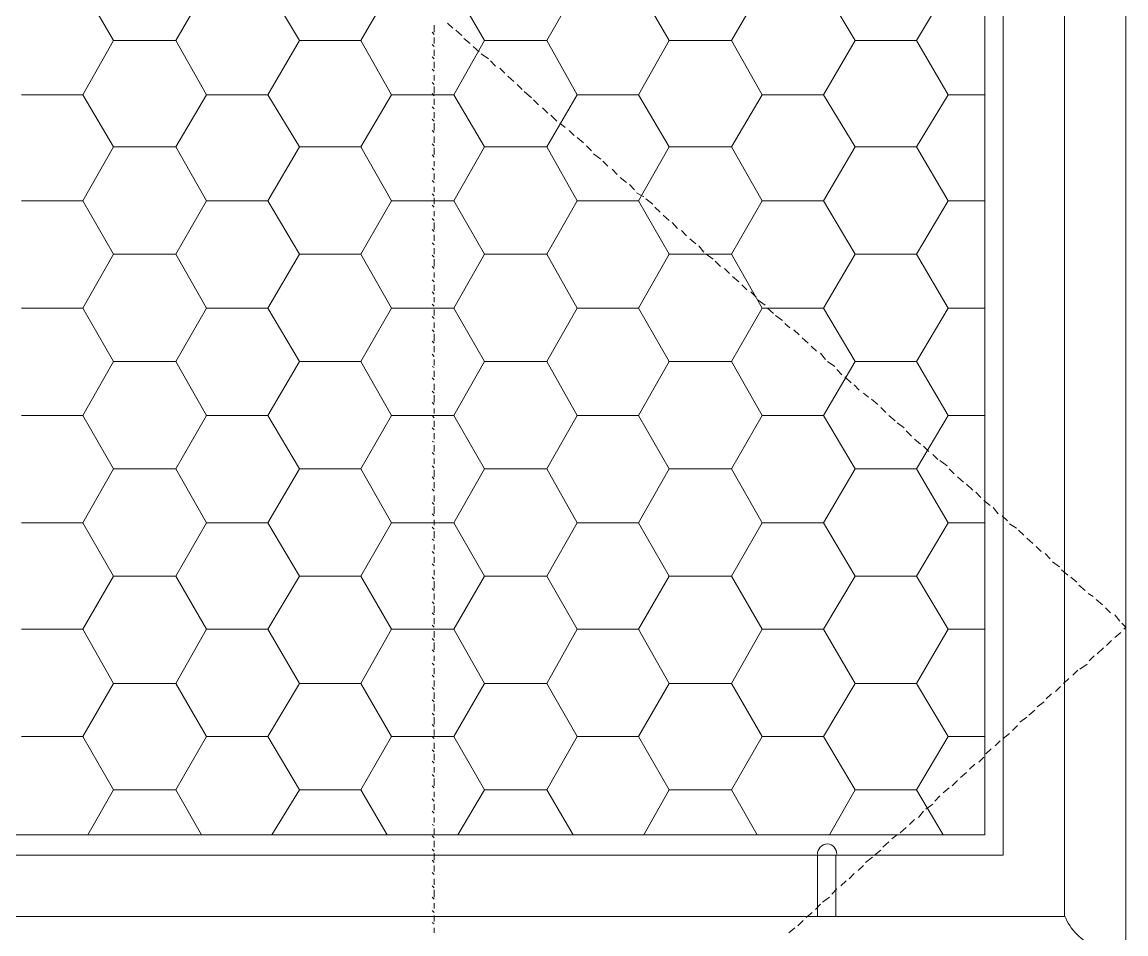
# Model space of a CAD drawing. Header units: millimetres. Extents: x 2928 to 3112, y 1220 to 1280.
# Drawn here: x 3053.566 to 3055.353, y 1265.176 to 1266.651 of the extents above; entities that cross this region are included whole.
import ezdxf

# ---------------------------------------------------------------- set-up
doc = ezdxf.new("R2010")
doc.units = ezdxf.units.MM

msp = doc.modelspace()

# ---------------------------------------------------------------- linework, layer by layer
at = {"color": 7, "linetype": 'Continuous', "lineweight": 5, "true_color": 0x000007}
for points in [[(3055.35302, 1263.34156), (3055.35302, 1268.00581), (3055.35302, 1268.00581)], [(3055.25378, 1265.20395), (3055.25378, 1267.90492), (3055.25378, 1267.90492)], [(3054.25477, 1266.64954), (3054.26304, 1266.64127), (3054.26304, 1266.64127)], [(3054.268, 1266.63796), (3054.27793, 1266.62969), (3054.27793, 1266.62969)], [(3054.28123, 1266.62473), (3054.29116, 1266.61646), (3054.29116, 1266.61646)], [(3054.29612, 1266.6115), (3054.30604, 1266.60323), (3054.30604, 1266.60323)], [(3054.30935, 1266.59992), (3054.32093, 1266.59165), (3054.32093, 1266.59165)], [(3054.32424, 1266.58834), (3054.33251, 1266.58007), (3054.33251, 1266.58007)], [(3054.33912, 1266.57676), (3054.34739, 1266.56849), (3054.34739, 1266.56849)], [(3054.35236, 1266.56353), (3054.36228, 1266.55526), (3054.36228, 1266.55526)], [(3054.36724, 1266.5503), (3054.37551, 1266.54203), (3054.37551, 1266.54203)], [(3054.37882, 1266.53872), (3054.3904, 1266.5288), (3054.3904, 1266.5288)], [(3054.39371, 1266.52549), (3054.40198, 1266.51722), (3054.40198, 1266.51722)], [(3054.40859, 1266.51226), (3054.41686, 1266.50399), (3054.41686, 1266.50399)], [(3054.42182, 1266.50068), (3054.43175, 1266.49076), (3054.43175, 1266.49076)], [(3054.43671, 1266.48745), (3054.44498, 1266.48083), (3054.44498, 1266.48083)], [(3054.4516, 1266.47587), (3054.45986, 1266.4676), (3054.45986, 1266.4676)], [(3054.46483, 1266.46429), (3054.47475, 1266.45602), (3054.47475, 1266.45602)], [(3054.47971, 1266.45106), (3054.48798, 1266.44279), (3054.48798, 1266.44279)], [(3054.49129, 1266.43783), (3054.50287, 1266.42956), (3054.50287, 1266.42956)], [(3054.50618, 1266.42625), (3054.51445, 1266.41798), (3054.51445, 1266.41798)], [(3054.52106, 1266.41302), (3054.52933, 1266.40475), (3054.52933, 1266.40475)], [(3054.53429, 1266.39979), (3054.54422, 1266.39152), (3054.54422, 1266.39152)], [(3054.54918, 1266.38821), (3054.55745, 1266.37994), (3054.55745, 1266.37994)], [(3054.56076, 1266.37498), (3054.57234, 1266.36836), (3054.57234, 1266.36836)], [(3054.57564, 1266.36505), (3054.58722, 1266.35678), (3054.58722, 1266.35678)], [(3054.59053, 1266.35182), (3054.5988, 1266.34355), (3054.5988, 1266.34355)], [(3054.60376, 1266.33859), (3054.61369, 1266.33032), (3054.61369, 1266.33032)], [(3054.61865, 1266.32701), (3054.62692, 1266.31709), (3054.62692, 1266.31709)], [(3054.63353, 1266.31378), (3054.6418, 1266.30551), (3054.6418, 1266.30551)], [(3054.64677, 1266.30055), (3054.65669, 1266.29228), (3054.65669, 1266.29228)], [(3054.66165, 1266.28897), (3054.66992, 1266.27905), (3054.66992, 1266.27905)], [(3054.67323, 1266.27574), (3054.68481, 1266.26747), (3054.68481, 1266.26747)], [(3054.68812, 1266.26416), (3054.69639, 1266.25589), (3054.69639, 1266.25589)], [(3054.703, 1266.25258), (3054.71127, 1266.24431), (3054.71127, 1266.24431)], [(3054.71623, 1266.23935), (3054.72616, 1266.23108), (3054.72616, 1266.23108)], [(3054.73112, 1266.22612), (3054.73939, 1266.21785), (3054.73939, 1266.21785)], [(3054.746, 1266.21454), (3054.75427, 1266.20627), (3054.75427, 1266.20627)], [(3054.75758, 1266.20131), (3054.76916, 1266.19304), (3054.76916, 1266.19304)], [(3054.77247, 1266.18808), (3054.78239, 1266.17981), (3054.78239, 1266.17981)], [(3054.7857, 1266.1765), (3054.79728, 1266.16823), (3054.79728, 1266.16823)], [(3054.80059, 1266.16327), (3054.80886, 1266.15665), (3054.80886, 1266.15665)], [(3054.81547, 1266.15334), (3054.82374, 1266.14507), (3054.82374, 1266.14507)], [(3054.8287, 1266.14011), (3054.83863, 1266.13184), (3054.83863, 1266.13184)], [(3054.84359, 1266.12688), (3054.85186, 1266.11861), (3054.85186, 1266.11861)], [(3054.85848, 1266.1153), (3054.86675, 1266.10538), (3054.86675, 1266.10538)], [(3054.87005, 1266.10207), (3054.88163, 1266.0938), (3054.88163, 1266.0938)], [(3054.88494, 1266.08884), (3054.89321, 1266.08057), (3054.89321, 1266.08057)], [(3054.89817, 1266.07726), (3054.9081, 1266.06734), (3054.9081, 1266.06734)], [(3054.91306, 1266.06403), (3054.92133, 1266.05576), (3054.92133, 1266.05576)], [(3054.92794, 1266.0508), (3054.93621, 1266.04418), (3054.93621, 1266.04418)], [(3054.94118, 1266.04087), (3054.9511, 1266.0326), (3054.9511, 1266.0326)], [(3054.95606, 1266.02764), (3054.96433, 1266.01937), (3054.96433, 1266.01937)], [(3054.96929, 1266.01441), (3054.97922, 1266.00614), (3054.97922, 1266.00614)], [(3054.98253, 1266.00283), (3054.9941, 1265.99456), (3054.9941, 1265.99456)], [(3054.99741, 1265.9896), (3055.00568, 1265.98133), (3055.00568, 1265.98133)], [(3055.01064, 1265.97637), (3055.02057, 1265.9681), (3055.02057, 1265.9681)], [(3055.02553, 1265.96479), (3055.0338, 1265.95652), (3055.0338, 1265.95652)], [(3055.04041, 1265.95156), (3055.04868, 1265.94329), (3055.04868, 1265.94329)], [(3055.05199, 1265.94163), (3055.06357, 1265.93336), (3055.06357, 1265.93336)], [(3055.06688, 1265.9284), (3055.07515, 1265.92013), (3055.07515, 1265.92013)], [(3055.08011, 1265.91517), (3055.09003, 1265.9069), (3055.09003, 1265.9069)], [(3055.095, 1265.90359), (3055.10492, 1265.89367), (3055.10492, 1265.89367)], [(3055.10988, 1265.89036), (3055.11815, 1265.88209), (3055.11815, 1265.88209)], [(3055.12311, 1265.87713), (3055.13304, 1265.86886), (3055.13304, 1265.86886)], [(3055.138, 1265.86555), (3055.14627, 1265.85563), (3055.14627, 1265.85563)], [(3055.15289, 1265.85232), (3055.16116, 1265.84405), (3055.16116, 1265.84405)], [(3055.16446, 1265.83909), (3055.17604, 1265.83247), (3055.17604, 1265.83247)], [(3055.17935, 1265.82916), (3055.18762, 1265.82089), (3055.18762, 1265.82089)], [(3055.19258, 1265.81593), (3055.20251, 1265.80766), (3055.20251, 1265.80766)], [(3055.20747, 1265.8027), (3055.21574, 1265.79443), (3055.21574, 1265.79443)], [(3055.22235, 1265.79112), (3055.23062, 1265.78285), (3055.23062, 1265.78285)], [(3055.23393, 1265.77789), (3055.24551, 1265.76962), (3055.24551, 1265.76962)], [(3055.24882, 1265.76466), (3055.25874, 1265.75639), (3055.25874, 1265.75639)], [(3055.2637, 1265.75308), (3055.27363, 1265.74481), (3055.27363, 1265.74481)], [(3055.27694, 1265.73985), (3055.28686, 1265.73158), (3055.28686, 1265.73158)], [(3055.29182, 1265.72661), (3055.30009, 1265.72165), (3055.30009, 1265.72165)], [(3055.30505, 1265.71669), (3055.31498, 1265.70842), (3055.31498, 1265.70842)], [(3055.31994, 1265.70346), (3055.32821, 1265.69519), (3055.32821, 1265.69519)], [(3055.33482, 1265.69188), (3055.34309, 1265.68196), (3055.34309, 1265.68196)], [(3055.3464, 1265.67865), (3055.35302, 1265.67203), (3055.34971, 1265.66872)], [(3055.32986, 1265.65053), (3055.32159, 1265.64226), (3055.32159, 1265.64226)], [(3055.34475, 1265.66376), (3055.33482, 1265.65549), (3055.33482, 1265.65549)], [(3055.31663, 1265.63895), (3055.30671, 1265.62903), (3055.30671, 1265.62903)], [(3055.30175, 1265.62572), (3055.29348, 1265.61745), (3055.29348, 1265.61745)], [(3055.27528, 1265.60257), (3055.26701, 1265.5943), (3055.26701, 1265.5943)], [(3055.29017, 1265.61249), (3055.27859, 1265.60422), (3055.27859, 1265.60422)], [(3055.2604, 1265.58933), (3055.25213, 1265.58106), (3055.25213, 1265.58106)], [(3055.23228, 1265.56452), (3055.22401, 1265.55625), (3055.22401, 1265.55625)], [(3055.24716, 1265.5761), (3055.23889, 1265.56783), (3055.23889, 1265.56783)], [(3055.2207, 1265.55129), (3055.20912, 1265.54302), (3055.20912, 1265.54302)], [(3055.19258, 1265.52648), (3055.181, 1265.51821), (3055.181, 1265.51821)], [(3055.20581, 1265.53806), (3055.19589, 1265.52979), (3055.19589, 1265.52979)], [(3055.1777, 1265.51325), (3055.16943, 1265.50498), (3055.16943, 1265.50498)], [(3055.14958, 1265.48844), (3055.14131, 1265.48017), (3055.14131, 1265.48017)], [(3055.16446, 1265.50002), (3055.15454, 1265.49175), (3055.15454, 1265.49175)], [(3055.13469, 1265.47521), (3055.12642, 1265.46694), (3055.12642, 1265.46694)], [(3055.12311, 1265.46198), (3055.11484, 1265.45371), (3055.11484, 1265.45371)], [(3055.095, 1265.43717), (3055.08507, 1265.4289), (3055.08507, 1265.4289)], [(3055.10823, 1265.4504), (3055.09996, 1265.44213), (3055.09996, 1265.44213)], [(3055.08011, 1265.42393), (3055.07184, 1265.41566), (3055.07184, 1265.41566)], [(3055.05199, 1265.39912), (3055.04372, 1265.39085), (3055.04372, 1265.39085)], [(3055.06688, 1265.41236), (3055.05695, 1265.40409), (3055.05695, 1265.40409)], [(3055.04041, 1265.38589), (3055.02884, 1265.37762), (3055.02884, 1265.37762)], [(3055.02553, 1265.37431), (3055.01726, 1265.36439), (3055.01726, 1265.36439)], [(3054.99741, 1265.34785), (3054.98749, 1265.33958), (3054.98749, 1265.33958)], [(3055.01064, 1265.36108), (3055.00237, 1265.35281), (3055.00237, 1265.35281)], [(3054.98253, 1265.33627), (3054.97426, 1265.32966), (3054.97426, 1265.32966)], [(3054.95606, 1265.31146), (3054.94614, 1265.30319), (3054.94614, 1265.30319)], [(3054.96929, 1265.3247), (3054.95937, 1265.31643), (3054.95937, 1265.31643)], [(3054.85351, 1265.30319), (3054.85351, 1265.20395), (3054.88329, 1265.20395)], [(3054.88329, 1265.20395), (3054.88329, 1265.30319), (3054.88329, 1265.30319)], [(3054.94283, 1265.29989), (3054.93125, 1265.29162), (3054.93125, 1265.29162)], [(3054.91306, 1265.27342), (3054.90479, 1265.26515), (3054.90479, 1265.26515)], [(3054.92794, 1265.28665), (3054.91967, 1265.27838), (3054.91967, 1265.27838)], [(3054.89983, 1265.26184), (3054.89156, 1265.25357), (3054.89156, 1265.25357)], [(3054.88494, 1265.24861), (3054.87667, 1265.24034), (3054.87667, 1265.24034)], [(3054.85848, 1265.2238), (3054.85021, 1265.21553), (3054.85021, 1265.21553)], [(3054.87336, 1265.23538), (3054.86178, 1265.22711), (3054.86178, 1265.22711)], [(3052.72318, 1265.20395), (3055.25378, 1265.20395), (3055.25378, 1265.20395)], [(3054.84524, 1265.21057), (3054.83532, 1265.2023), (3054.83532, 1265.2023)], [(3054.81713, 1265.18576), (3054.8072, 1265.17749), (3054.8072, 1265.17749)], [(3054.83036, 1265.19734), (3054.82209, 1265.18907), (3054.82209, 1265.18907)]]:
    msp.add_lwpolyline(points, dxfattribs=at)
for points in [[(3052.82407, 1267.80568), (3055.15454, 1267.80568), (3055.15454, 1265.30319), (3052.82407, 1265.30319)], [(3055.12477, 1265.33627), (3052.85219, 1265.33627), (3052.85219, 1267.77425), (3055.12477, 1267.77425)]]:
    msp.add_lwpolyline(points, close=True, dxfattribs=at)
at = {"color": 9, "linetype": 'Continuous', "lineweight": 13, "true_color": 0xbababa}
for points in [[(3053.71392, 1266.62142), (3053.6643, 1266.70743), (3053.6643, 1266.70743)], [(3053.81481, 1266.62142), (3053.86443, 1266.70743), (3053.86443, 1266.70743)], [(3054.01494, 1266.62142), (3053.96367, 1266.70743), (3053.96367, 1266.70743)], [(3054.11418, 1266.62142), (3054.1638, 1266.70743), (3054.1638, 1266.70743)], [(3054.31431, 1266.62142), (3054.26469, 1266.70743), (3054.26469, 1266.70743)], [(3054.41521, 1266.62142), (3054.46483, 1266.70743), (3054.46483, 1266.70743)], [(3054.61369, 1266.62142), (3054.56407, 1266.70743), (3054.56407, 1266.70743)], [(3054.71458, 1266.62142), (3054.7642, 1266.70743), (3054.7642, 1266.70743)], [(3054.91471, 1266.62142), (3054.86344, 1266.70743), (3054.86344, 1266.70743)], [(3055.01395, 1266.62142), (3055.06522, 1266.70743), (3055.06522, 1266.70743)], [(3053.6643, 1266.53376), (3053.71392, 1266.62142), (3053.71392, 1266.62142)], [(3053.71392, 1266.62142), (3053.81481, 1266.62142), (3053.81481, 1266.62142)], [(3053.86443, 1266.53376), (3053.81481, 1266.62142), (3053.81481, 1266.62142)], [(3053.96367, 1266.53376), (3054.01494, 1266.62142), (3054.01494, 1266.62142)], [(3054.01494, 1266.62142), (3054.11418, 1266.62142), (3054.11418, 1266.62142)], [(3054.1638, 1266.53376), (3054.11418, 1266.62142), (3054.11418, 1266.62142)], [(3054.26469, 1266.53376), (3054.31431, 1266.62142), (3054.31431, 1266.62142)], [(3054.31431, 1266.62142), (3054.41521, 1266.62142), (3054.41521, 1266.62142)], [(3054.46483, 1266.53376), (3054.41521, 1266.62142), (3054.41521, 1266.62142)], [(3054.56407, 1266.53376), (3054.61369, 1266.62142), (3054.61369, 1266.62142)], [(3054.61369, 1266.62142), (3054.71458, 1266.62142), (3054.71458, 1266.62142)], [(3054.7642, 1266.53376), (3054.71458, 1266.62142), (3054.71458, 1266.62142)], [(3054.86344, 1266.53376), (3054.91471, 1266.62142), (3054.91471, 1266.62142)], [(3054.91471, 1266.62142), (3055.01395, 1266.62142), (3055.01395, 1266.62142)], [(3055.06522, 1266.53376), (3055.01395, 1266.62142), (3055.01395, 1266.62142)], [(3053.56506, 1266.53376), (3053.6643, 1266.53376), (3053.6643, 1266.53376)], [(3053.71392, 1266.44941), (3053.6643, 1266.53376), (3053.6643, 1266.53376)], [(3053.81481, 1266.44941), (3053.86443, 1266.53376), (3053.86443, 1266.53376)], [(3053.86443, 1266.53376), (3053.96367, 1266.53376), (3053.96367, 1266.53376)], [(3054.01494, 1266.44941), (3053.96367, 1266.53376), (3053.96367, 1266.53376)], [(3054.11418, 1266.44941), (3054.1638, 1266.53376), (3054.1638, 1266.53376)], [(3054.1638, 1266.53376), (3054.26469, 1266.53376), (3054.26469, 1266.53376)], [(3054.31431, 1266.44941), (3054.26469, 1266.53376), (3054.26469, 1266.53376)], [(3054.41521, 1266.44941), (3054.46483, 1266.53376), (3054.46483, 1266.53376)], [(3054.46483, 1266.53376), (3054.56407, 1266.53376), (3054.56407, 1266.53376)], [(3054.61369, 1266.44941), (3054.56407, 1266.53376), (3054.56407, 1266.53376)], [(3054.71458, 1266.44941), (3054.7642, 1266.53376), (3054.7642, 1266.53376)], [(3054.7642, 1266.53376), (3054.86344, 1266.53376), (3054.86344, 1266.53376)], [(3054.91471, 1266.44941), (3054.86344, 1266.53376), (3054.86344, 1266.53376)], [(3055.01395, 1266.44941), (3055.06522, 1266.53376), (3055.06522, 1266.53376)], [(3055.06522, 1266.53376), (3055.12477, 1266.53376), (3055.12477, 1266.53376)], [(3053.6643, 1266.36175), (3053.71392, 1266.44941), (3053.71392, 1266.44941)], [(3053.71392, 1266.44941), (3053.81481, 1266.44941), (3053.81481, 1266.44941)], [(3053.86443, 1266.36175), (3053.81481, 1266.44941), (3053.81481, 1266.44941)], [(3053.96367, 1266.36175), (3054.01494, 1266.44941), (3054.01494, 1266.44941)], [(3054.01494, 1266.44941), (3054.11418, 1266.44941), (3054.11418, 1266.44941)], [(3054.1638, 1266.36175), (3054.11418, 1266.44941), (3054.11418, 1266.44941)], [(3054.26469, 1266.36175), (3054.31431, 1266.44941), (3054.31431, 1266.44941)], [(3054.31431, 1266.44941), (3054.41521, 1266.44941), (3054.41521, 1266.44941)], [(3054.46483, 1266.36175), (3054.41521, 1266.44941), (3054.41521, 1266.44941)], [(3054.56407, 1266.36175), (3054.61369, 1266.44941), (3054.61369, 1266.44941)], [(3054.61369, 1266.44941), (3054.71458, 1266.44941), (3054.71458, 1266.44941)], [(3054.7642, 1266.36175), (3054.71458, 1266.44941), (3054.71458, 1266.44941)], [(3054.86344, 1266.36175), (3054.91471, 1266.44941), (3054.91471, 1266.44941)], [(3054.91471, 1266.44941), (3055.01395, 1266.44941), (3055.01395, 1266.44941)], [(3055.06522, 1266.36175), (3055.01395, 1266.44941), (3055.01395, 1266.44941)], [(3053.56506, 1266.36175), (3053.6643, 1266.36175), (3053.6643, 1266.36175)], [(3053.71392, 1266.27574), (3053.6643, 1266.36175), (3053.6643, 1266.36175)], [(3053.81481, 1266.27574), (3053.86443, 1266.36175), (3053.86443, 1266.36175)], [(3053.86443, 1266.36175), (3053.96367, 1266.36175), (3053.96367, 1266.36175)], [(3054.01494, 1266.27574), (3053.96367, 1266.36175), (3053.96367, 1266.36175)], [(3054.11418, 1266.27574), (3054.1638, 1266.36175), (3054.1638, 1266.36175)], [(3054.1638, 1266.36175), (3054.26469, 1266.36175), (3054.26469, 1266.36175)], [(3054.31431, 1266.27574), (3054.26469, 1266.36175), (3054.26469, 1266.36175)], [(3054.41521, 1266.27574), (3054.46483, 1266.36175), (3054.46483, 1266.36175)], [(3054.46483, 1266.36175), (3054.56407, 1266.36175), (3054.56407, 1266.36175)], [(3054.61369, 1266.27574), (3054.56407, 1266.36175), (3054.56407, 1266.36175)], [(3054.71458, 1266.27574), (3054.7642, 1266.36175), (3054.7642, 1266.36175)], [(3054.7642, 1266.36175), (3054.86344, 1266.36175), (3054.86344, 1266.36175)], [(3054.91471, 1266.27574), (3054.86344, 1266.36175), (3054.86344, 1266.36175)], [(3055.01395, 1266.27574), (3055.06522, 1266.36175), (3055.06522, 1266.36175)], [(3055.06522, 1266.36175), (3055.12477, 1266.36175), (3055.12477, 1266.36175)], [(3053.6643, 1266.18808), (3053.71392, 1266.27574), (3053.71392, 1266.27574)], [(3053.71392, 1266.27574), (3053.81481, 1266.27574), (3053.81481, 1266.27574)], [(3053.86443, 1266.18808), (3053.81481, 1266.27574), (3053.81481, 1266.27574)], [(3053.96367, 1266.18808), (3054.01494, 1266.27574), (3054.01494, 1266.27574)], [(3054.01494, 1266.27574), (3054.11418, 1266.27574), (3054.11418, 1266.27574)], [(3054.1638, 1266.18808), (3054.11418, 1266.27574), (3054.11418, 1266.27574)], [(3054.26469, 1266.18808), (3054.31431, 1266.27574), (3054.31431, 1266.27574)], [(3054.31431, 1266.27574), (3054.41521, 1266.27574), (3054.41521, 1266.27574)], [(3054.46483, 1266.18808), (3054.41521, 1266.27574), (3054.41521, 1266.27574)], [(3054.56407, 1266.18808), (3054.61369, 1266.27574), (3054.61369, 1266.27574)], [(3054.61369, 1266.27574), (3054.71458, 1266.27574), (3054.71458, 1266.27574)], [(3054.7642, 1266.18808), (3054.71458, 1266.27574), (3054.71458, 1266.27574)], [(3054.86344, 1266.18808), (3054.91471, 1266.27574), (3054.91471, 1266.27574)], [(3054.91471, 1266.27574), (3055.01395, 1266.27574), (3055.01395, 1266.27574)], [(3055.06522, 1266.18808), (3055.01395, 1266.27574), (3055.01395, 1266.27574)], [(3053.56506, 1266.18808), (3053.6643, 1266.18808), (3053.6643, 1266.18808)], [(3053.71392, 1266.10207), (3053.6643, 1266.18808), (3053.6643, 1266.18808)], [(3053.81481, 1266.10207), (3053.86443, 1266.18808), (3053.86443, 1266.18808)], [(3053.86443, 1266.18808), (3053.96367, 1266.18808), (3053.96367, 1266.18808)], [(3054.01494, 1266.10207), (3053.96367, 1266.18808), (3053.96367, 1266.18808)], [(3054.11418, 1266.10207), (3054.1638, 1266.18808), (3054.1638, 1266.18808)], [(3054.1638, 1266.18808), (3054.26469, 1266.18808), (3054.26469, 1266.18808)], [(3054.31431, 1266.10207), (3054.26469, 1266.18808), (3054.26469, 1266.18808)], [(3054.41521, 1266.10207), (3054.46483, 1266.18808), (3054.46483, 1266.18808)], [(3054.46483, 1266.18808), (3054.56407, 1266.18808), (3054.56407, 1266.18808)], [(3054.61369, 1266.10207), (3054.56407, 1266.18808), (3054.56407, 1266.18808)], [(3054.71458, 1266.10207), (3054.7642, 1266.18808), (3054.7642, 1266.18808)], [(3054.7642, 1266.18808), (3054.86344, 1266.18808), (3054.86344, 1266.18808)], [(3054.91471, 1266.10207), (3054.86344, 1266.18808), (3054.86344, 1266.18808)], [(3055.01395, 1266.10207), (3055.06522, 1266.18808), (3055.06522, 1266.18808)], [(3055.06522, 1266.18808), (3055.12477, 1266.18808), (3055.12477, 1266.18808)], [(3053.6643, 1266.01441), (3053.71392, 1266.10207), (3053.71392, 1266.10207)], [(3053.71392, 1266.10207), (3053.81481, 1266.10207), (3053.81481, 1266.10207)], [(3053.86443, 1266.01441), (3053.81481, 1266.10207), (3053.81481, 1266.10207)], [(3053.96367, 1266.01441), (3054.01494, 1266.10207), (3054.01494, 1266.10207)], [(3054.01494, 1266.10207), (3054.11418, 1266.10207), (3054.11418, 1266.10207)], [(3054.1638, 1266.01441), (3054.11418, 1266.10207), (3054.11418, 1266.10207)], [(3054.26469, 1266.01441), (3054.31431, 1266.10207), (3054.31431, 1266.10207)], [(3054.31431, 1266.10207), (3054.41521, 1266.10207), (3054.41521, 1266.10207)], [(3054.46483, 1266.01441), (3054.41521, 1266.10207), (3054.41521, 1266.10207)], [(3054.56407, 1266.01441), (3054.61369, 1266.10207), (3054.61369, 1266.10207)], [(3054.61369, 1266.10207), (3054.71458, 1266.10207), (3054.71458, 1266.10207)], [(3054.7642, 1266.01441), (3054.71458, 1266.10207), (3054.71458, 1266.10207)], [(3054.86344, 1266.01441), (3054.91471, 1266.10207), (3054.91471, 1266.10207)], [(3054.91471, 1266.10207), (3055.01395, 1266.10207), (3055.01395, 1266.10207)], [(3055.06522, 1266.01441), (3055.01395, 1266.10207), (3055.01395, 1266.10207)], [(3053.56506, 1266.01441), (3053.6643, 1266.01441), (3053.6643, 1266.01441)], [(3053.71392, 1265.9284), (3053.6643, 1266.01441), (3053.6643, 1266.01441)], [(3053.81481, 1265.9284), (3053.86443, 1266.01441), (3053.86443, 1266.01441)], [(3053.86443, 1266.01441), (3053.96367, 1266.01441), (3053.96367, 1266.01441)], [(3054.01494, 1265.9284), (3053.96367, 1266.01441), (3053.96367, 1266.01441)], [(3054.11418, 1265.9284), (3054.1638, 1266.01441), (3054.1638, 1266.01441)], [(3054.1638, 1266.01441), (3054.26469, 1266.01441), (3054.26469, 1266.01441)], [(3054.31431, 1265.9284), (3054.26469, 1266.01441), (3054.26469, 1266.01441)], [(3054.41521, 1265.9284), (3054.46483, 1266.01441), (3054.46483, 1266.01441)], [(3054.46483, 1266.01441), (3054.56407, 1266.01441), (3054.56407, 1266.01441)], [(3054.61369, 1265.9284), (3054.56407, 1266.01441), (3054.56407, 1266.01441)], [(3054.71458, 1265.9284), (3054.7642, 1266.01441), (3054.7642, 1266.01441)], [(3054.7642, 1266.01441), (3054.86344, 1266.01441), (3054.86344, 1266.01441)], [(3054.91471, 1265.9284), (3054.86344, 1266.01441), (3054.86344, 1266.01441)], [(3055.01395, 1265.9284), (3055.06522, 1266.01441), (3055.06522, 1266.01441)], [(3055.06522, 1266.01441), (3055.12477, 1266.01441), (3055.12477, 1266.01441)], [(3053.6643, 1265.84074), (3053.71392, 1265.9284), (3053.71392, 1265.9284)], [(3053.71392, 1265.9284), (3053.81481, 1265.9284), (3053.81481, 1265.9284)], [(3053.86443, 1265.84074), (3053.81481, 1265.9284), (3053.81481, 1265.9284)], [(3053.96367, 1265.84074), (3054.01494, 1265.9284), (3054.01494, 1265.9284)], [(3054.01494, 1265.9284), (3054.11418, 1265.9284), (3054.11418, 1265.9284)], [(3054.1638, 1265.84074), (3054.11418, 1265.9284), (3054.11418, 1265.9284)], [(3054.26469, 1265.84074), (3054.31431, 1265.9284), (3054.31431, 1265.9284)], [(3054.31431, 1265.9284), (3054.41521, 1265.9284), (3054.41521, 1265.9284)], [(3054.46483, 1265.84074), (3054.41521, 1265.9284), (3054.41521, 1265.9284)], [(3054.56407, 1265.84074), (3054.61369, 1265.9284), (3054.61369, 1265.9284)], [(3054.61369, 1265.9284), (3054.71458, 1265.9284), (3054.71458, 1265.9284)], [(3054.7642, 1265.84074), (3054.71458, 1265.9284), (3054.71458, 1265.9284)], [(3054.86344, 1265.84074), (3054.91471, 1265.9284), (3054.91471, 1265.9284)], [(3054.91471, 1265.9284), (3055.01395, 1265.9284), (3055.01395, 1265.9284)], [(3055.06522, 1265.84074), (3055.01395, 1265.9284), (3055.01395, 1265.9284)], [(3053.56506, 1265.84074), (3053.6643, 1265.84074), (3053.6643, 1265.84074)], [(3053.71392, 1265.75473), (3053.6643, 1265.84074), (3053.6643, 1265.84074)], [(3053.81481, 1265.75473), (3053.86443, 1265.84074), (3053.86443, 1265.84074)], [(3053.86443, 1265.84074), (3053.96367, 1265.84074), (3053.96367, 1265.84074)], [(3054.01494, 1265.75473), (3053.96367, 1265.84074), (3053.96367, 1265.84074)], [(3054.11418, 1265.75473), (3054.1638, 1265.84074), (3054.1638, 1265.84074)], [(3054.1638, 1265.84074), (3054.26469, 1265.84074), (3054.26469, 1265.84074)], [(3054.31431, 1265.75473), (3054.26469, 1265.84074), (3054.26469, 1265.84074)], [(3054.41521, 1265.75473), (3054.46483, 1265.84074), (3054.46483, 1265.84074)], [(3054.46483, 1265.84074), (3054.56407, 1265.84074), (3054.56407, 1265.84074)], [(3054.61369, 1265.75473), (3054.56407, 1265.84074), (3054.56407, 1265.84074)], [(3054.71458, 1265.75473), (3054.7642, 1265.84074), (3054.7642, 1265.84074)], [(3054.7642, 1265.84074), (3054.86344, 1265.84074), (3054.86344, 1265.84074)], [(3054.91471, 1265.75473), (3054.86344, 1265.84074), (3054.86344, 1265.84074)], [(3055.01395, 1265.75473), (3055.06522, 1265.84074), (3055.06522, 1265.84074)], [(3055.06522, 1265.84074), (3055.12477, 1265.84074), (3055.12477, 1265.84074)], [(3053.6643, 1265.66872), (3053.71392, 1265.75473), (3053.71392, 1265.75473)], [(3053.71392, 1265.75473), (3053.81481, 1265.75473), (3053.81481, 1265.75473)], [(3053.86443, 1265.66872), (3053.81481, 1265.75473), (3053.81481, 1265.75473)], [(3053.96367, 1265.66872), (3054.01494, 1265.75473), (3054.01494, 1265.75473)], [(3054.01494, 1265.75473), (3054.11418, 1265.75473), (3054.11418, 1265.75473)], [(3054.1638, 1265.66872), (3054.11418, 1265.75473), (3054.11418, 1265.75473)], [(3054.26469, 1265.66872), (3054.31431, 1265.75473), (3054.31431, 1265.75473)], [(3054.31431, 1265.75473), (3054.41521, 1265.75473), (3054.41521, 1265.75473)], [(3054.46483, 1265.66872), (3054.41521, 1265.75473), (3054.41521, 1265.75473)], [(3054.56407, 1265.66872), (3054.61369, 1265.75473), (3054.61369, 1265.75473)], [(3054.61369, 1265.75473), (3054.71458, 1265.75473), (3054.71458, 1265.75473)], [(3054.7642, 1265.66872), (3054.71458, 1265.75473), (3054.71458, 1265.75473)], [(3054.86344, 1265.66872), (3054.91471, 1265.75473), (3054.91471, 1265.75473)], [(3054.91471, 1265.75473), (3055.01395, 1265.75473), (3055.01395, 1265.75473)], [(3055.06522, 1265.66872), (3055.01395, 1265.75473), (3055.01395, 1265.75473)], [(3053.56506, 1265.66872), (3053.6643, 1265.66872), (3053.6643, 1265.66872)], [(3053.71392, 1265.58106), (3053.6643, 1265.66872), (3053.6643, 1265.66872)], [(3053.81481, 1265.58106), (3053.86443, 1265.66872), (3053.86443, 1265.66872)], [(3053.86443, 1265.66872), (3053.96367, 1265.66872), (3053.96367, 1265.66872)], [(3054.01494, 1265.58106), (3053.96367, 1265.66872), (3053.96367, 1265.66872)], [(3054.11418, 1265.58106), (3054.1638, 1265.66872), (3054.1638, 1265.66872)], [(3054.1638, 1265.66872), (3054.26469, 1265.66872), (3054.26469, 1265.66872)], [(3054.31431, 1265.58106), (3054.26469, 1265.66872), (3054.26469, 1265.66872)], [(3054.41521, 1265.58106), (3054.46483, 1265.66872), (3054.46483, 1265.66872)], [(3054.46483, 1265.66872), (3054.56407, 1265.66872), (3054.56407, 1265.66872)], [(3054.61369, 1265.58106), (3054.56407, 1265.66872), (3054.56407, 1265.66872)], [(3054.71458, 1265.58106), (3054.7642, 1265.66872), (3054.7642, 1265.66872)], [(3054.7642, 1265.66872), (3054.86344, 1265.66872), (3054.86344, 1265.66872)], [(3054.91471, 1265.58106), (3054.86344, 1265.66872), (3054.86344, 1265.66872)], [(3055.01395, 1265.58106), (3055.06522, 1265.66872), (3055.06522, 1265.66872)], [(3055.06522, 1265.66872), (3055.12477, 1265.66872), (3055.12477, 1265.66872)], [(3053.6643, 1265.49506), (3053.71392, 1265.58106), (3053.71392, 1265.58106)], [(3053.71392, 1265.58106), (3053.81481, 1265.58106), (3053.81481, 1265.58106)], [(3053.86443, 1265.49506), (3053.81481, 1265.58106), (3053.81481, 1265.58106)], [(3053.96367, 1265.49506), (3054.01494, 1265.58106), (3054.01494, 1265.58106)], [(3054.01494, 1265.58106), (3054.11418, 1265.58106), (3054.11418, 1265.58106)], [(3054.1638, 1265.49506), (3054.11418, 1265.58106), (3054.11418, 1265.58106)], [(3054.26469, 1265.49506), (3054.31431, 1265.58106), (3054.31431, 1265.58106)], [(3054.31431, 1265.58106), (3054.41521, 1265.58106), (3054.41521, 1265.58106)], [(3054.46483, 1265.49506), (3054.41521, 1265.58106), (3054.41521, 1265.58106)], [(3054.56407, 1265.49506), (3054.61369, 1265.58106), (3054.61369, 1265.58106)], [(3054.61369, 1265.58106), (3054.71458, 1265.58106), (3054.71458, 1265.58106)], [(3054.7642, 1265.49506), (3054.71458, 1265.58106), (3054.71458, 1265.58106)], [(3054.86344, 1265.49506), (3054.91471, 1265.58106), (3054.91471, 1265.58106)], [(3054.91471, 1265.58106), (3055.01395, 1265.58106), (3055.01395, 1265.58106)], [(3055.06522, 1265.49506), (3055.01395, 1265.58106), (3055.01395, 1265.58106)], [(3053.56506, 1265.49506), (3053.6643, 1265.49506), (3053.6643, 1265.49506)], [(3053.71392, 1265.40905), (3053.6643, 1265.49506), (3053.6643, 1265.49506)], [(3053.81481, 1265.40905), (3053.86443, 1265.49506), (3053.86443, 1265.49506)], [(3053.86443, 1265.49506), (3053.96367, 1265.49506), (3053.96367, 1265.49506)], [(3054.01494, 1265.40905), (3053.96367, 1265.49506), (3053.96367, 1265.49506)], [(3054.11418, 1265.40905), (3054.1638, 1265.49506), (3054.1638, 1265.49506)], [(3054.1638, 1265.49506), (3054.26469, 1265.49506), (3054.26469, 1265.49506)], [(3054.31431, 1265.40905), (3054.26469, 1265.49506), (3054.26469, 1265.49506)], [(3054.41521, 1265.40905), (3054.46483, 1265.49506), (3054.46483, 1265.49506)], [(3054.46483, 1265.49506), (3054.56407, 1265.49506), (3054.56407, 1265.49506)], [(3054.61369, 1265.40905), (3054.56407, 1265.49506), (3054.56407, 1265.49506)], [(3054.71458, 1265.40905), (3054.7642, 1265.49506), (3054.7642, 1265.49506)], [(3054.7642, 1265.49506), (3054.86344, 1265.49506), (3054.86344, 1265.49506)], [(3054.91471, 1265.40905), (3054.86344, 1265.49506), (3054.86344, 1265.49506)], [(3055.01395, 1265.40905), (3055.06522, 1265.49506), (3055.06522, 1265.49506)], [(3055.06522, 1265.49506), (3055.12477, 1265.49506), (3055.12477, 1265.49506)], [(3053.67257, 1265.33627), (3053.71392, 1265.40905), (3053.71392, 1265.40905)], [(3053.71392, 1265.40905), (3053.81481, 1265.40905), (3053.81481, 1265.40905)], [(3053.85616, 1265.33627), (3053.81481, 1265.40905), (3053.81481, 1265.40905)], [(3053.97028, 1265.33627), (3054.01494, 1265.40905), (3054.01494, 1265.40905)], [(3054.01494, 1265.40905), (3054.11418, 1265.40905), (3054.11418, 1265.40905)], [(3054.15719, 1265.33627), (3054.11418, 1265.40905), (3054.11418, 1265.40905)], [(3054.27131, 1265.33627), (3054.31431, 1265.40905), (3054.31431, 1265.40905)], [(3054.31431, 1265.40905), (3054.41521, 1265.40905), (3054.41521, 1265.40905)], [(3054.45821, 1265.33627), (3054.41521, 1265.40905), (3054.41521, 1265.40905)], [(3054.57234, 1265.33627), (3054.61369, 1265.40905), (3054.61369, 1265.40905)], [(3054.61369, 1265.40905), (3054.71458, 1265.40905), (3054.71458, 1265.40905)], [(3054.75593, 1265.33627), (3054.71458, 1265.40905), (3054.71458, 1265.40905)], [(3054.87336, 1265.33627), (3054.91471, 1265.40905), (3054.91471, 1265.40905)], [(3054.91471, 1265.40905), (3055.01395, 1265.40905), (3055.01395, 1265.40905)], [(3055.05695, 1265.33627), (3055.01395, 1265.40905), (3055.01395, 1265.40905)]]:
    msp.add_lwpolyline(points, dxfattribs=at)
at = {"color": 7, "linetype": 'Continuous', "lineweight": 20, "true_color": 0x000007}
for points in [[(3054.23327, 1266.63135), (3054.22996, 1266.63465), (3054.22996, 1266.63465)], [(3054.23327, 1266.64623), (3054.23327, 1266.63465), (3054.23327, 1266.63465)], [(3054.23327, 1266.6115), (3054.22996, 1266.61481), (3054.22996, 1266.61481)], [(3054.23327, 1266.62638), (3054.23327, 1266.61646), (3054.23327, 1266.61646)], [(3054.23327, 1266.60654), (3054.23327, 1266.59661), (3054.23327, 1266.59661)], [(3054.23327, 1266.59165), (3054.22996, 1266.59496), (3054.22996, 1266.59496)], [(3054.23327, 1266.58669), (3054.23327, 1266.57676), (3054.23327, 1266.57676)], [(3054.23327, 1266.5718), (3054.22996, 1266.57511), (3054.22996, 1266.57511)], [(3054.23327, 1266.56519), (3054.23327, 1266.55692), (3054.23327, 1266.55692)], [(3054.23327, 1266.5503), (3054.22996, 1266.55361), (3054.22996, 1266.55361)], [(3054.23327, 1266.54699), (3054.23327, 1266.53541), (3054.23327, 1266.53541)], [(3054.23327, 1266.53211), (3054.22996, 1266.53541), (3054.22996, 1266.53541)], [(3054.23327, 1266.52714), (3054.23327, 1266.51722), (3054.23327, 1266.51722)], [(3054.23327, 1266.5106), (3054.22996, 1266.51391), (3054.22996, 1266.51391)], [(3054.23327, 1266.49076), (3054.22996, 1266.49406), (3054.22996, 1266.49406)], [(3054.23327, 1266.50564), (3054.23327, 1266.49572), (3054.23327, 1266.49572)], [(3054.23327, 1266.47256), (3054.22996, 1266.47587), (3054.22996, 1266.47587)], [(3054.23327, 1266.48745), (3054.23327, 1266.47587), (3054.23327, 1266.47587)], [(3054.23327, 1266.45106), (3054.22996, 1266.45437), (3054.22996, 1266.45437)], [(3054.23327, 1266.46595), (3054.23327, 1266.45602), (3054.23327, 1266.45602)], [(3054.23327, 1266.43287), (3054.22996, 1266.43618), (3054.22996, 1266.43618)], [(3054.23327, 1266.44775), (3054.23327, 1266.43618), (3054.23327, 1266.43618)], [(3054.23327, 1266.42625), (3054.23327, 1266.41798), (3054.23327, 1266.41798)], [(3054.23327, 1266.41137), (3054.22996, 1266.41467), (3054.22996, 1266.41467)], [(3054.23327, 1266.4064), (3054.23327, 1266.39648), (3054.23327, 1266.39648)], [(3054.23327, 1266.39152), (3054.22996, 1266.39483), (3054.22996, 1266.39483)], [(3054.23327, 1266.3849), (3054.23327, 1266.37663), (3054.23327, 1266.37663)], [(3054.23327, 1266.37002), (3054.22996, 1266.37332), (3054.22996, 1266.37332)], [(3054.23327, 1266.36671), (3054.23327, 1266.35678), (3054.23327, 1266.35678)], [(3054.23327, 1266.35182), (3054.22996, 1266.35513), (3054.22996, 1266.35513)], [(3054.23327, 1266.33032), (3054.22996, 1266.33363), (3054.22996, 1266.33363)], [(3054.23327, 1266.34521), (3054.23327, 1266.33694), (3054.23327, 1266.33694)], [(3054.23327, 1266.31213), (3054.22996, 1266.31543), (3054.22996, 1266.31543)], [(3054.23327, 1266.32701), (3054.23327, 1266.31543), (3054.23327, 1266.31543)], [(3054.23327, 1266.29062), (3054.22996, 1266.29393), (3054.22996, 1266.29393)], [(3054.23327, 1266.30716), (3054.23327, 1266.29724), (3054.23327, 1266.29724)], [(3054.23327, 1266.28566), (3054.23327, 1266.27574), (3054.23327, 1266.27574)], [(3054.23327, 1266.27078), (3054.22996, 1266.27408), (3054.22996, 1266.27408)], [(3054.23327, 1266.26747), (3054.23327, 1266.25589), (3054.23327, 1266.25589)], [(3054.23327, 1266.25258), (3054.22996, 1266.25589), (3054.22996, 1266.25589)], [(3054.23327, 1266.24597), (3054.23327, 1266.2377), (3054.23327, 1266.2377)], [(3054.23327, 1266.23108), (3054.22996, 1266.23439), (3054.22996, 1266.23439)], [(3054.23327, 1266.22612), (3054.23327, 1266.21619), (3054.23327, 1266.21619)], [(3054.23327, 1266.21123), (3054.22996, 1266.21454), (3054.22996, 1266.21454)], [(3054.23327, 1266.20627), (3054.23327, 1266.198), (3054.23327, 1266.198)], [(3054.23327, 1266.19138), (3054.22996, 1266.19469), (3054.22996, 1266.19469)], [(3054.23327, 1266.18642), (3054.23327, 1266.1765), (3054.23327, 1266.1765)], [(3054.23327, 1266.17154), (3054.22996, 1266.17485), (3054.22996, 1266.17485)], [(3054.23327, 1266.15004), (3054.22996, 1266.15334), (3054.22996, 1266.15334)], [(3054.23327, 1266.16492), (3054.23327, 1266.15665), (3054.23327, 1266.15665)], [(3054.23327, 1266.13184), (3054.22996, 1266.13515), (3054.22996, 1266.13515)], [(3054.23327, 1266.14673), (3054.23327, 1266.13515), (3054.23327, 1266.13515)], [(3054.23327, 1266.11034), (3054.22996, 1266.11365), (3054.22996, 1266.11365)], [(3054.23327, 1266.12688), (3054.23327, 1266.11696), (3054.23327, 1266.11696)], [(3054.23327, 1266.10538), (3054.23327, 1266.09545), (3054.23327, 1266.09545)], [(3054.23327, 1266.09215), (3054.22996, 1266.0938), (3054.22996, 1266.0938)], [(3054.23327, 1266.08718), (3054.23327, 1266.07726), (3054.23327, 1266.07726)], [(3054.23327, 1266.0723), (3054.22996, 1266.07561), (3054.22996, 1266.07561)], [(3054.23327, 1266.06568), (3054.23327, 1266.05576), (3054.23327, 1266.05576)], [(3054.23327, 1266.0508), (3054.22996, 1266.0541), (3054.22996, 1266.0541)], [(3054.23327, 1266.04749), (3054.23327, 1266.03591), (3054.23327, 1266.03591)], [(3054.23327, 1266.0326), (3054.22996, 1266.03591), (3054.22996, 1266.03591)], [(3054.23327, 1266.02599), (3054.23327, 1266.01772), (3054.23327, 1266.01772)], [(3054.23327, 1266.0111), (3054.22996, 1266.01441), (3054.22996, 1266.01441)], [(3054.23327, 1266.00614), (3054.23327, 1265.99621), (3054.23327, 1265.99621)], [(3054.23327, 1265.99125), (3054.22996, 1265.99456), (3054.22996, 1265.99456)], [(3054.23327, 1265.9714), (3054.22996, 1265.97306), (3054.22996, 1265.97306)], [(3054.23327, 1265.98629), (3054.23327, 1265.97637), (3054.23327, 1265.97637)], [(3054.23327, 1265.95156), (3054.22996, 1265.95486), (3054.22996, 1265.95486)], [(3054.23327, 1265.96644), (3054.23327, 1265.95652), (3054.23327, 1265.95652)], [(3054.23327, 1265.94494), (3054.23327, 1265.93667), (3054.23327, 1265.93667)], [(3054.23327, 1265.93005), (3054.22996, 1265.93336), (3054.22996, 1265.93336)], [(3054.23327, 1265.92675), (3054.23327, 1265.91517), (3054.23327, 1265.91517)], [(3054.23327, 1265.91186), (3054.22996, 1265.91517), (3054.22996, 1265.91517)], [(3054.23327, 1265.9069), (3054.23327, 1265.89698), (3054.23327, 1265.89698)], [(3054.23327, 1265.89201), (3054.22996, 1265.89532), (3054.22996, 1265.89532)], [(3054.23327, 1265.8854), (3054.23327, 1265.87547), (3054.23327, 1265.87547)], [(3054.23327, 1265.87051), (3054.22996, 1265.87382), (3054.22996, 1265.87382)], [(3054.23327, 1265.8672), (3054.23327, 1265.85563), (3054.23327, 1265.85563)], [(3054.23327, 1265.85232), (3054.22996, 1265.85563), (3054.22996, 1265.85563)], [(3054.23327, 1265.8457), (3054.23327, 1265.83743), (3054.23327, 1265.83743)], [(3054.23327, 1265.83082), (3054.22996, 1265.83412), (3054.22996, 1265.83412)], [(3054.23327, 1265.82751), (3054.23327, 1265.81593), (3054.23327, 1265.81593)], [(3054.23327, 1265.81262), (3054.22996, 1265.81428), (3054.22996, 1265.81428)], [(3054.23327, 1265.79112), (3054.22996, 1265.79443), (3054.22996, 1265.79443)], [(3054.23327, 1265.80601), (3054.23327, 1265.79774), (3054.23327, 1265.79774)], [(3054.23327, 1265.77127), (3054.22996, 1265.77458), (3054.22996, 1265.77458)], [(3054.23327, 1265.78616), (3054.23327, 1265.77623), (3054.23327, 1265.77623)], [(3054.23327, 1265.76466), (3054.23327, 1265.75639), (3054.23327, 1265.75639)], [(3054.23327, 1265.74977), (3054.22996, 1265.75308), (3054.22996, 1265.75308)], [(3054.23327, 1265.74646), (3054.23327, 1265.73488), (3054.23327, 1265.73488)], [(3054.23327, 1265.73158), (3054.22996, 1265.73488), (3054.22996, 1265.73488)], [(3054.23327, 1265.72661), (3054.23327, 1265.71669), (3054.23327, 1265.71669)], [(3054.23327, 1265.71007), (3054.22996, 1265.71338), (3054.22996, 1265.71338)], [(3054.23327, 1265.70677), (3054.23327, 1265.69519), (3054.23327, 1265.69519)], [(3054.23327, 1265.69188), (3054.22996, 1265.69519), (3054.22996, 1265.69519)], [(3054.23327, 1265.68692), (3054.23327, 1265.67699), (3054.23327, 1265.67699)], [(3054.23327, 1265.67203), (3054.22996, 1265.67534), (3054.22996, 1265.67534)], [(3054.23327, 1265.65053), (3054.22996, 1265.65384), (3054.22996, 1265.65384)], [(3054.23327, 1265.66542), (3054.23327, 1265.65549), (3054.23327, 1265.65549)], [(3054.23327, 1265.63234), (3054.22996, 1265.63564), (3054.22996, 1265.63564)], [(3054.23327, 1265.64722), (3054.23327, 1265.63564), (3054.23327, 1265.63564)], [(3054.23327, 1265.61084), (3054.22996, 1265.61414), (3054.22996, 1265.61414)], [(3054.23327, 1265.62572), (3054.23327, 1265.61745), (3054.23327, 1265.61745)], [(3054.23327, 1265.60587), (3054.23327, 1265.59595), (3054.23327, 1265.59595)], [(3054.23327, 1265.59099), (3054.22996, 1265.5943), (3054.22996, 1265.5943)], [(3054.23327, 1265.58603), (3054.23327, 1265.5761), (3054.23327, 1265.5761)], [(3054.23327, 1265.57114), (3054.22996, 1265.57445), (3054.22996, 1265.57445)], [(3054.23327, 1265.56618), (3054.23327, 1265.55625), (3054.23327, 1265.55625)], [(3054.23327, 1265.55129), (3054.22996, 1265.5546), (3054.22996, 1265.5546)], [(3054.23327, 1265.54798), (3054.23327, 1265.53641), (3054.23327, 1265.53641)], [(3054.23327, 1265.52979), (3054.22996, 1265.5331), (3054.22996, 1265.5331)], [(3054.23327, 1265.52648), (3054.23327, 1265.5149), (3054.23327, 1265.5149)], [(3054.23327, 1265.5116), (3054.22996, 1265.5149), (3054.22996, 1265.5149)], [(3054.23327, 1265.50663), (3054.23327, 1265.49671), (3054.23327, 1265.49671)], [(3054.23327, 1265.49175), (3054.22996, 1265.49506), (3054.22996, 1265.49506)], [(3054.23327, 1265.47025), (3054.22996, 1265.47355), (3054.22996, 1265.47355)], [(3054.23327, 1265.48513), (3054.23327, 1265.47521), (3054.23327, 1265.47521)], [(3054.23327, 1265.45205), (3054.22996, 1265.45536), (3054.22996, 1265.45536)], [(3054.23327, 1265.46694), (3054.23327, 1265.45701), (3054.23327, 1265.45701)], [(3054.23327, 1265.44544), (3054.23327, 1265.43717), (3054.23327, 1265.43717)], [(3054.23327, 1265.43055), (3054.22996, 1265.43386), (3054.22996, 1265.43386)], [(3054.23327, 1265.42724), (3054.23327, 1265.41566), (3054.23327, 1265.41566)], [(3054.23327, 1265.41236), (3054.22996, 1265.41566), (3054.22996, 1265.41566)], [(3054.23327, 1265.40574), (3054.23327, 1265.39747), (3054.23327, 1265.39747)], [(3054.23327, 1265.39085), (3054.22996, 1265.39416), (3054.22996, 1265.39416)], [(3054.23327, 1265.38589), (3054.23327, 1265.37597), (3054.23327, 1265.37597)], [(3054.23327, 1265.37101), (3054.22996, 1265.37431), (3054.22996, 1265.37431)], [(3054.23327, 1265.36439), (3054.23327, 1265.35612), (3054.23327, 1265.35612)], [(3054.23327, 1265.35116), (3054.22996, 1265.35281), (3054.22996, 1265.35281)], [(3054.23327, 1265.3462), (3054.23327, 1265.33627), (3054.23327, 1265.33627)], [(3054.23327, 1265.33131), (3054.22996, 1265.33462), (3054.22996, 1265.33462)], [(3054.23327, 1265.30981), (3054.22996, 1265.31312), (3054.22996, 1265.31312)], [(3054.23327, 1265.32635), (3054.23327, 1265.31643), (3054.23327, 1265.31643)], [(3054.23327, 1265.29162), (3054.22996, 1265.29492), (3054.22996, 1265.29492)], [(3054.23327, 1265.3065), (3054.23327, 1265.29492), (3054.23327, 1265.29492)], [(3054.23327, 1265.27177), (3054.22996, 1265.27508), (3054.22996, 1265.27508)], [(3054.23327, 1265.28665), (3054.23327, 1265.27673), (3054.23327, 1265.27673)], [(3054.23327, 1265.26515), (3054.23327, 1265.25523), (3054.23327, 1265.25523)], [(3054.23327, 1265.25027), (3054.22996, 1265.25357), (3054.22996, 1265.25357)], [(3054.23327, 1265.24696), (3054.23327, 1265.23538), (3054.23327, 1265.23538)], [(3054.23327, 1265.23207), (3054.22996, 1265.23538), (3054.22996, 1265.23538)], [(3054.23327, 1265.22546), (3054.23327, 1265.21719), (3054.23327, 1265.21719)], [(3054.23327, 1265.21057), (3054.22996, 1265.21388), (3054.22996, 1265.21388)], [(3054.23327, 1265.20561), (3054.23327, 1265.19568), (3054.23327, 1265.19568)], [(3054.23327, 1265.19238), (3054.22996, 1265.19403), (3054.22996, 1265.19403)], [(3054.23327, 1265.18576), (3054.23327, 1265.17749), (3054.23327, 1265.17749)]]:
    msp.add_lwpolyline(points, dxfattribs=at)
at = {"color": 7, "linetype": 'Continuous', "lineweight": 5, "true_color": 0x000007}
msp.add_open_spline([(3054.88494, 1265.30485), (3054.88494, 1265.31312), (3054.87832, 1265.32139), (3054.87005, 1265.32139), (3054.87005, 1265.32139), (3054.86013, 1265.32139), (3054.85351, 1265.31312), (3054.85351, 1265.30485)], degree=3, knots=[0, 0, 0, 0, 0.125, 0.125, 0.125, 0.125001, 1, 1, 1, 1], dxfattribs=at)
msp.add_open_spline([(3055.25378, 1265.20561), (3055.26205, 1265.18245), (3055.2819, 1265.16426), (3055.3034, 1265.15599)], degree=3, dxfattribs=at)

doc.saveas('drawing.dxf')
